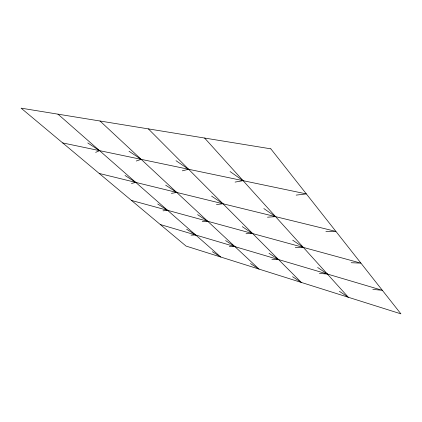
<?xml version="1.0" encoding="UTF-8"?>
<svg xmlns="http://www.w3.org/2000/svg" width="422" height="422" viewBox="0 0 422 422"><rect width="100%" height="100%" fill="white"/><g stroke="black" fill="none" stroke-linecap="round" stroke-linejoin="round"><path stroke-width="0.63" d="M95.673 152.363L99.545 150.638L87.802 142.968M136.232 161.014L141.185 159.352L129.021 151.25M131.485 183.459L135.747 182.399L125.033 175.462M182.304 170.836L188.597 169.269L176.006 160.692M171.438 193.371L176.718 192.432L165.672 185.152M235.086 182.088L243.088 180.669L230.064 171.559M163.019 210.842L167.555 210.304L157.712 203.979M216.433 204.528L222.958 203.757L211.575 196.098M296.165 195.112L306.356 193.909L62.693 142.926M202.207 221.645L207.693 221.27L197.586 214.671M267.485 217.193L275.561 216.639L263.85 208.558M190.997 235.133L195.718 235.012L186.624 229.215M246.01 233.725L252.651 233.556L242.27 226.646M325.905 231.683L335.928 231.425L99.196 173.447M229.325 246.569L234.933 246.633L225.622 240.603M295.289 247.313L303.339 247.408L292.704 240.165M271.884 259.266L278.557 259.562L269.03 253.279M351.146 262.716L360.931 263.143L131.49 200.45M319.412 273.451L327.366 274.02L317.639 267.474M372.837 289.387L382.348 290.315L160.265 224.509M212.387 251.697L220.833 257.045L57.967 114.162M250.452 263.571L259.076 269.109L100.003 121.008M292.562 276.7L301.361 282.45L148.365 128.889M339.399 291.307L348.356 297.273L204.612 138.052M270.829 148.839L21.1 108.153L186.07 246.084L400.9 313.847L270.829 148.839"/></g></svg>
